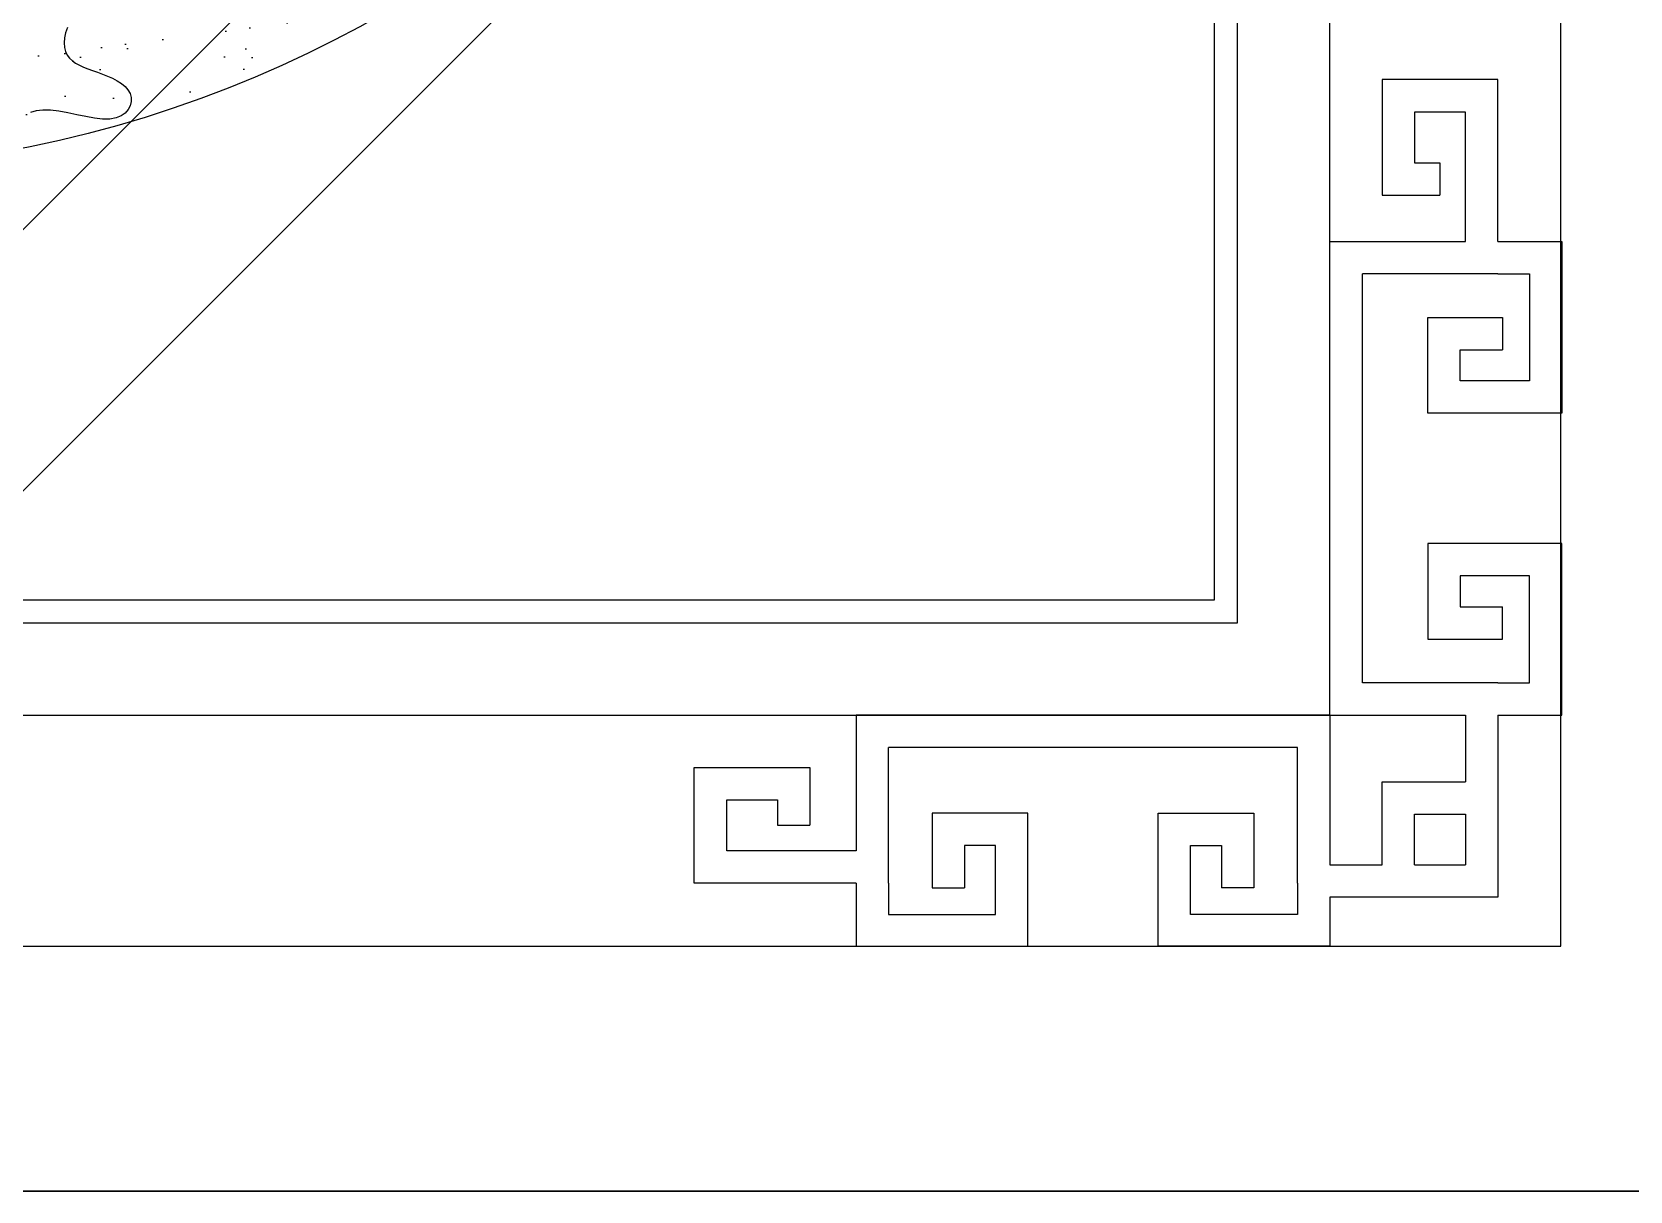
# Model space of a CAD drawing. Extents: x -747 to 1683, y 3278 to 5498.
# Drawn here: x 532.4 to 878.3, y 4180.4 to 4431.3 of the extents above; entities that cross this region are included whole.
import ezdxf

# ---------------------------------------------------------------- set-up
doc = ezdxf.new("R2010")
doc.units = 0
doc.header["$MEASUREMENT"] = 0
for name, color, linetype in [('3', 3, 'CONTINUOUS'), ('7', 7, 'CONTINUOUS'), ('BH', 3, 'CONTINUOUS')]:
    doc.layers.add(name, color=color, linetype=linetype)

msp = doc.modelspace()

# ---------------------------------------------------------------- hatches: boundary and pattern name
at = {"layer": 'BH'}
h = msp.add_hatch(dxfattribs=at)
h.set_pattern_fill('AR-RROOF', color=256, scale=400, angle=45, style=0)
h.set_pattern_definition([(45, (-34099.74, 3331.8), (339.4113, 905.0967), [6000, -800, 2000, -400]), (45, (-33865, 3849.4), (-659.0235, 93.338), [1200, -132, 2400, -300]), (45, (-34198.73, 3713.65), (1281.2775, 1660.2867), [3200, -560, 1600, -400])])
h.paths.add_polyline_path([(148.37, 4308.44), (788.37, 4308.44), (788.37, 5038.44), (148.37, 5038.44)])
h = msp.add_hatch(dxfattribs=at)
h.set_pattern_fill('AR-SAND', color=256, scale=10, style=0)
h.set_pattern_definition([(37.5, (36.643, 140.413), (-0.629934, 19.26824), [0, -15.2, 0, -17, 0, -16.25]), (7.5, (36.643, 140.413), (17.69777, 28.22146), [0, -8.2, 0, -13.7, 0, -5.25]), (327.5, (24.343, 140.413), (31.14142, 0.05659), [0, -5, 0, -18, 0, -23.5]), (317.5, (24.343, 140.413), (30.06127, 8.77676), [0, -2.5, 0, -11.8, 0, -13.5])])
edge = h.paths.add_edge_path()
edge.add_arc((479.82, 4660.38), 259.18, 0, 360)

# ---------------------------------------------------------------- linework, layer by layer
at = {"layer": '3'}
for p, q in [((837.18, 4403.03), (837.18, 4396.02)), ((849.7, 4378.99), (820.39, 4378.99)), ((820.39, 4290.46), (820.39, 4378.99)), ((850.71, 4369.55), (850.71, 4362.53)), ((850.71, 4299.89), (850.71, 4306.91)), ((849.7, 4290.46), (820.39, 4290.46)), ((842.69, 4283.44), (842.69, 4269.04)), ((842.69, 4283.44), (842.69, 4283.44)), ((849.7, 4283.44), (849.7, 4244.03)), ((806.35, 4276.42), (717.82, 4276.42)), ((717.82, 4247.11), (717.82, 4276.42)), ((806.35, 4247.11), (806.35, 4276.42)), ((824.66, 4269.04), (842.69, 4269.04)), ((831.68, 4262.03), (842.69, 4262.03)), ((831.68, 4251.05), (831.68, 4262.03)), ((842.69, 4262.03), (842.69, 4251.05)), ((693.78, 4259.63), (700.79, 4259.63)), ((727.26, 4246.09), (734.27, 4246.09)), ((796.92, 4246.09), (789.9, 4246.09))]:
    msp.add_line(p, q, dxfattribs=at)
at = {"layer": '3', "linetype": 'CONTINUOUS'}
msp.add_line((940.87, 4180.44), (-232.82, 4180.44), dxfattribs=at)
at = {"layer": '3'}
msp.add_lwpolyline([(143.37, 4303.44), (793.37, 4303.44), (793.37, 5043.44), (143.37, 5043.44)], close=True, dxfattribs=at)
for points in [[(540.13, 4432.33), (539.7, 4431.16), (539.46, 4430.05), (539.38, 4428.99), (539.46, 4428.01), (539.68, 4427.11), (540.05, 4426.32), (540.54, 4425.65), (541.15, 4425.07), (541.87, 4424.57), (542.68, 4424.14), (543.57, 4423.75), (544.53, 4423.38), (545.55, 4423.02), (546.61, 4422.64), (547.7, 4422.24), (548.79, 4421.79), (549.86, 4421.31), (550.86, 4420.77), (551.77, 4420.18), (552.55, 4419.53), (553.19, 4418.81), (553.64, 4418.02), (553.87, 4417.17), (553.89, 4416.27), (553.69, 4415.39), (553.26, 4414.55), (552.61, 4413.8), (551.73, 4413.18), (550.62, 4412.73), (549.27, 4412.5), (547.69, 4412.5), (545.94, 4412.7), (544.06, 4413.02), (542.12, 4413.42), (540.16, 4413.82), (538.25, 4414.17), (536.44, 4414.4), (534.79, 4414.45), (533.33, 4414.28), (532.06, 4413.9)], [(849.7, 4386.01), (849.7, 4421.03), (824.66, 4421.03), (824.66, 4396.02), (837.18, 4396.02)], [(842.69, 4386.01), (842.69, 4386.01), (842.69, 4414.01), (831.68, 4414.01), (831.68, 4403.03), (837.18, 4403.03)], [(813.37, 4283.44), (813.37, 4386.01), (842.69, 4386.01)], [(849.7, 4386.01), (863.56, 4386.01), (863.56, 4348.83), (834.56, 4348.83), (834.56, 4369.55), (850.71, 4369.55)], [(849.7, 4378.99), (856.54, 4378.99), (856.54, 4355.84), (841.58, 4355.84), (841.58, 4362.53), (850.71, 4362.53)], [(849.7, 4283.44), (863.56, 4283.44), (863.56, 4320.62), (834.56, 4320.62), (834.56, 4299.89), (850.71, 4299.89)], [(849.7, 4290.46), (856.54, 4290.46), (856.54, 4313.6), (841.58, 4313.6), (841.58, 4306.91), (850.71, 4306.91)], [(813.37, 4283.44), (710.8, 4283.44), (710.8, 4254.12)], [(813.37, 4283.44), (842.69, 4283.44)], [(813.37, 4283.44), (813.37, 4251.05), (824.66, 4251.05), (824.66, 4269.04)], [(710.8, 4247.11), (675.78, 4247.11), (675.78, 4272.15), (700.79, 4272.15), (700.79, 4259.63)], [(710.8, 4254.12), (710.8, 4254.12), (682.79, 4254.12), (682.79, 4265.13), (693.78, 4265.13), (693.78, 4259.63)], [(710.8, 4247.11), (710.8, 4233.44), (747.98, 4233.44), (747.98, 4262.25), (727.26, 4262.25), (727.26, 4246.09)], [(849.7, 4244.03), (813.37, 4244.03), (813.37, 4233.44), (776.19, 4233.44), (776.19, 4262.25), (796.92, 4262.25), (796.92, 4246.09)], [(717.82, 4247.11), (717.82, 4240.27), (740.96, 4240.27), (740.96, 4255.23), (734.27, 4255.23), (734.27, 4246.09)], [(806.35, 4247.11), (806.35, 4240.27), (783.21, 4240.27), (783.21, 4255.23), (789.9, 4255.23), (789.9, 4246.09)], [(831.68, 4251.05), (842.69, 4251.05)]]:
    msp.add_lwpolyline(points, dxfattribs=at)
msp.add_circle((479.82, 4660.38), 259.18, dxfattribs=at)
at = {"layer": '7'}
for points in [[(23.37, 4180.44), (913.37, 4180.44), (913.37, 5163.44), (23.37, 5163.44)], [(23.37, 4180.44), (913.37, 4180.44), (913.37, 5163.44), (23.37, 5163.44)], [(73.37, 4233.44), (863.37, 4233.44), (863.37, 5113.44), (73.37, 5113.44)], [(123.37, 4283.44), (813.37, 4283.44), (813.37, 5063.44), (123.37, 5063.44)], [(148.37, 4308.44), (788.37, 4308.44), (788.37, 5038.44), (148.37, 5038.44)]]:
    msp.add_lwpolyline(points, close=True, dxfattribs=at)

doc.saveas('drawing.dxf')
